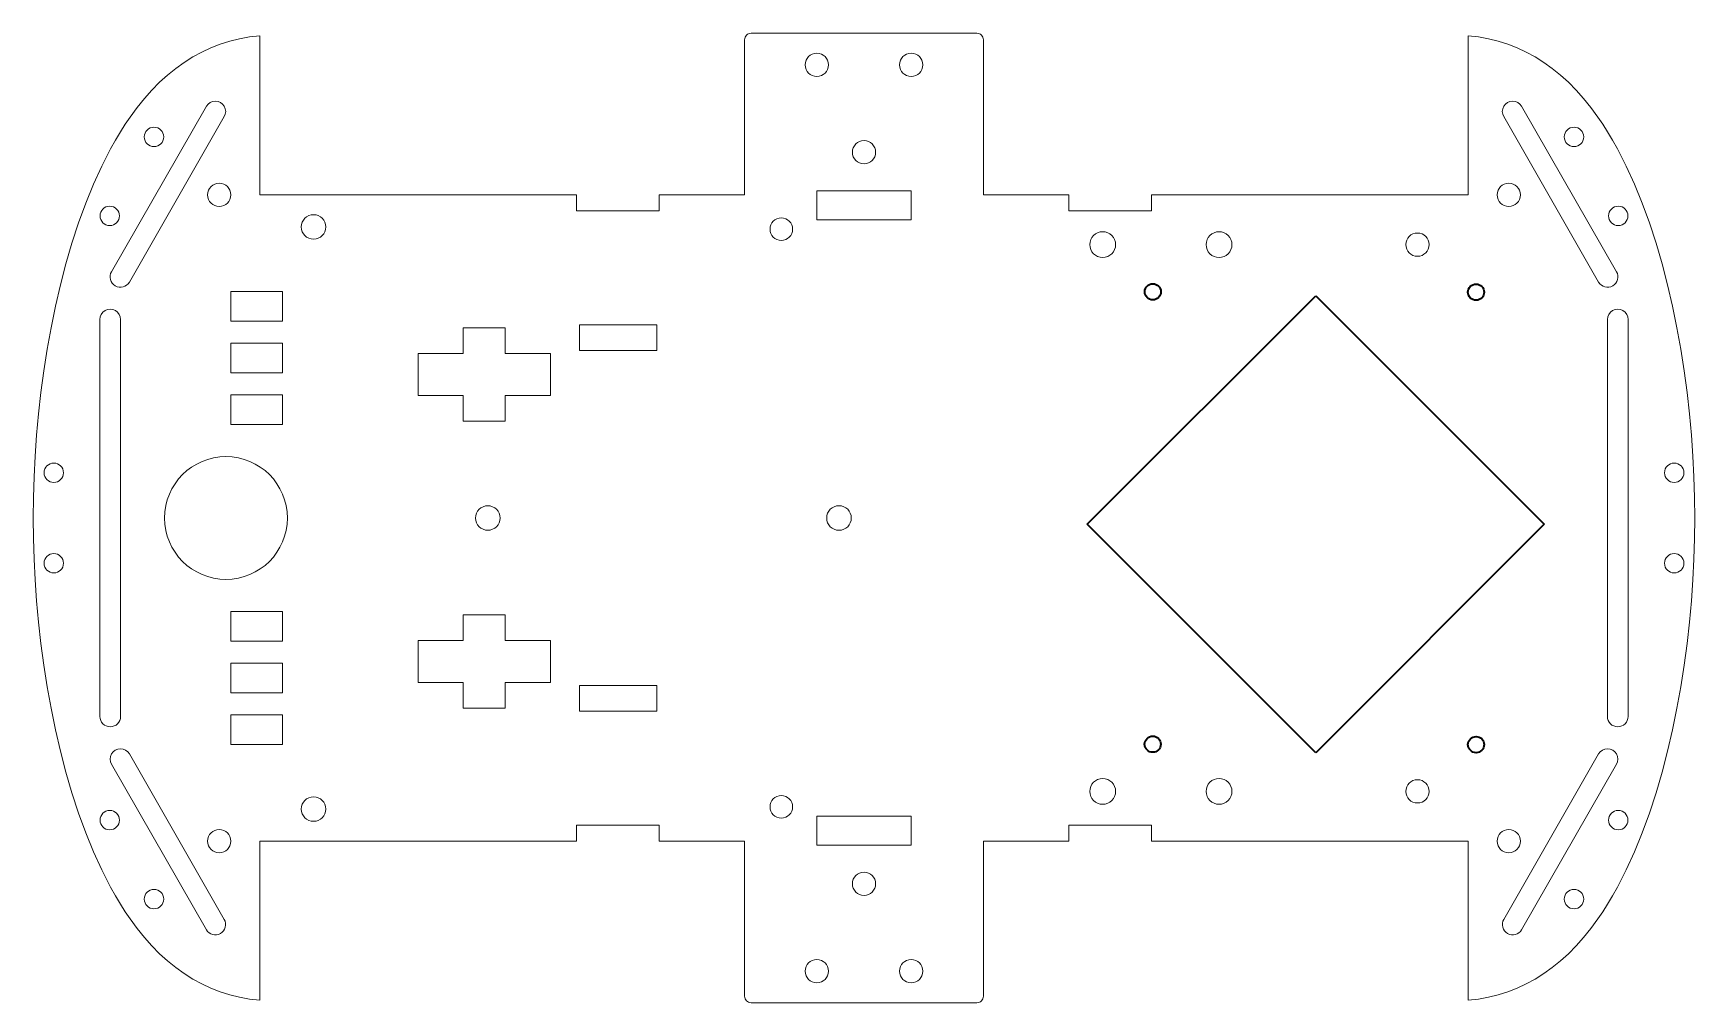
# Model space of a CAD drawing. Extents: x 15 to 272, y 42 to 192.
import ezdxf

# ---------------------------------------------------------------- set-up
doc = ezdxf.new("R2010")
doc.units = 0

msp = doc.modelspace()

# ---------------------------------------------------------------- linework, layer by layer
at = {"color": 7, "lineweight": 13}
for p, q in [((50.201103, 191.270477), (50.201103, 166.658661)), ((125.201111, 166.658661), (125.201111, 190.658661)), ((161.127045, 191.658661), (126.201111, 191.658661)), ((162.127045, 166.658661), (162.127045, 190.658661)), ((237.12706, 191.270477), (237.12706, 166.658661)), ((41.942566, 180.348038), (27.256523, 154.761398)), ((245.385605, 180.348038), (260.071655, 154.761398)), ((30.031853, 153.168442), (44.717896, 178.755081)), ((257.296326, 153.168442), (242.610275, 178.755081)), ((50.201103, 166.658661), (99.217178, 166.658661)), ((237.12706, 166.658661), (188.110977, 166.658661)), ((25.473846, 147.357651), (25.473846, 85.959679)), ((28.673851, 147.357651), (28.673851, 85.959679)), ((258.654297, 147.357651), (258.654297, 85.959679)), ((261.854309, 147.357651), (261.854309, 85.959679)), ((30.031853, 80.148888), (44.717896, 54.562248)), ((257.296326, 80.148888), (242.610275, 54.562248)), ((41.942566, 52.969284), (27.256523, 78.555916)), ((245.385605, 52.969284), (260.071655, 78.555916)), ((50.201103, 42.046844), (50.201103, 66.658661)), ((50.201103, 66.658661), (99.217178, 66.658661)), ((125.201111, 66.658661), (125.201111, 42.658661)), ((162.127045, 66.658661), (162.127045, 42.658661)), ((237.12706, 66.658661), (188.110977, 66.658661)), ((237.12706, 42.046844), (237.12706, 66.658661)), ((161.127045, 41.658661), (126.201111, 41.658661))]:
    msp.add_line(p, q, dxfattribs=at)
at = {"color": 7, "lineweight": 13, "ltscale": 0.1125}
for p, q in [((136.364075, 167.300217), (136.364075, 162.800217)), ((150.964081, 167.300217), (150.964081, 162.800217)), ((136.364075, 66.017097), (136.364075, 70.517097)), ((150.964081, 66.017097), (150.964081, 70.517097))]:
    msp.add_line(p, q, dxfattribs=at)
at = {"color": 7, "lineweight": 13, "ltscale": 0.365}
for p, q in [((150.964081, 167.300217), (136.364075, 167.300217)), ((150.964081, 162.800217), (136.364075, 162.800217)), ((150.964081, 70.517097), (136.364075, 70.517097)), ((150.964081, 66.017097), (136.364075, 66.017097))]:
    msp.add_line(p, q, dxfattribs=at)
at = {"color": 7, "lineweight": 13, "ltscale": 0.0625}
for p, q in [((99.217178, 166.658661), (99.217178, 164.158661)), ((111.985107, 166.658661), (111.985107, 164.158661)), ((175.343048, 164.158661), (175.343048, 166.658661)), ((188.110977, 166.658661), (188.110977, 164.158661)), ((99.217178, 66.658661), (99.217178, 69.158661)), ((111.985107, 69.158661), (111.985107, 66.658661)), ((175.343048, 66.658661), (175.343048, 69.158661)), ((188.110977, 66.658661), (188.110977, 69.158661))]:
    msp.add_line(p, q, dxfattribs=at)
at = {"color": 7, "lineweight": 13, "ltscale": 0.3304}
for p, q in [((111.985107, 166.658661), (125.201111, 166.658661)), ((175.343048, 166.658661), (162.127045, 166.658661)), ((111.985107, 66.658661), (125.201111, 66.658661)), ((175.343048, 66.658661), (162.127045, 66.658661))]:
    msp.add_line(p, q, dxfattribs=at)
at = {"color": 7, "lineweight": 13, "ltscale": 0.319198}
for p, q in [((111.985107, 164.158661), (99.217178, 164.158661)), ((188.110977, 164.158661), (175.343048, 164.158661)), ((99.217178, 69.158661), (111.985107, 69.158661)), ((175.343048, 69.158661), (188.110977, 69.158661))]:
    msp.add_line(p, q, dxfattribs=at)
at = {"color": 7, "lineweight": 13, "ltscale": 0.115}
for p, q in [((45.703629, 151.709244), (45.703629, 147.109238)), ((53.703629, 147.109238), (53.703629, 151.709244)), ((45.703629, 143.709244), (45.703629, 139.109238)), ((53.703629, 139.109238), (53.703629, 143.709244)), ((45.703629, 135.709244), (45.703629, 131.109238)), ((53.703629, 131.109238), (53.703629, 135.709244)), ((45.703629, 97.608078), (45.703629, 102.208084)), ((53.703629, 102.208084), (53.703629, 97.608078)), ((45.703629, 89.608078), (45.703629, 94.208076)), ((53.703629, 94.208076), (53.703629, 89.608078)), ((45.703629, 81.608078), (45.703629, 86.208076)), ((53.703629, 86.208076), (53.703629, 81.608078))]:
    msp.add_line(p, q, dxfattribs=at)
at = {"color": 7, "lineweight": 13, "ltscale": 0.2}
for p, q in [((53.703629, 151.709244), (45.703629, 151.709244)), ((45.703629, 147.109238), (53.703629, 147.109238)), ((53.703629, 143.709244), (45.703629, 143.709244)), ((45.703629, 139.109238), (53.703629, 139.109238)), ((53.703629, 135.709244), (45.703629, 135.709244)), ((45.703629, 131.109238), (53.703629, 131.109238)), ((45.703629, 102.208084), (53.703629, 102.208084)), ((53.703629, 97.608078), (45.703629, 97.608078)), ((45.703629, 94.208076), (53.703629, 94.208076)), ((53.703629, 89.608078), (45.703629, 89.608078)), ((45.703629, 86.208076), (53.703629, 86.208076)), ((53.703629, 81.608078), (45.703629, 81.608078))]:
    msp.add_line(p, q, dxfattribs=at)
at = {"color": 7, "lineweight": 35}
for p, q in [((178.176743, 115.694733), (213.532089, 151.050079)), ((213.532089, 151.050079), (248.887436, 115.694733)), ((213.532089, 80.339394), (178.176743, 115.694733)), ((248.887436, 115.694733), (213.532089, 80.339394))]:
    msp.add_line(p, q, dxfattribs=at)
at = {"color": 7, "lineweight": 13, "ltscale": 0.1}
for p, q in [((99.638947, 146.555161), (99.638947, 142.555161)), ((111.638947, 142.555161), (111.638947, 146.555161)), ((99.638947, 86.762169), (99.638947, 90.762169)), ((111.638947, 90.762169), (111.638947, 86.762169))]:
    msp.add_line(p, q, dxfattribs=at)
at = {"color": 7, "lineweight": 13, "ltscale": 0.3}
for p, q in [((111.638947, 146.555161), (99.638947, 146.555161)), ((99.638947, 142.555161), (111.638947, 142.555161)), ((99.638947, 90.762169), (111.638947, 90.762169)), ((111.638947, 86.762169), (99.638947, 86.762169))]:
    msp.add_line(p, q, dxfattribs=at)
at = {"color": 7, "lineweight": 13, "ltscale": 0.099682}
for p, q in [((81.680664, 146.087585), (81.680664, 142.100311)), ((88.180664, 142.100311), (88.180664, 146.087585)), ((81.680664, 87.229736), (81.680664, 91.21701)), ((88.180664, 91.21701), (88.180664, 87.229736))]:
    msp.add_line(p, q, dxfattribs=at)
at = {"color": 7, "lineweight": 13, "ltscale": 0.1625}
for p, q in [((88.180664, 146.087585), (81.680664, 146.087585)), ((74.680664, 142.100311), (74.680664, 135.600311)), ((95.180664, 135.600311), (95.180664, 142.100311)), ((81.680664, 131.633377), (88.180664, 131.633377)), ((81.680664, 101.683945), (88.180664, 101.683945)), ((74.680664, 91.21701), (74.680664, 97.71701)), ((95.180664, 97.71701), (95.180664, 91.21701)), ((88.180664, 87.229736), (81.680664, 87.229736))]:
    msp.add_line(p, q, dxfattribs=at)
at = {"color": 7, "lineweight": 13, "ltscale": 0.175}
for p, q in [((81.680664, 142.100311), (74.680664, 142.100311)), ((95.180664, 142.100311), (88.180664, 142.100311)), ((74.680664, 135.600311), (81.680664, 135.600311)), ((88.180664, 135.600311), (95.180664, 135.600311)), ((74.680664, 97.71701), (81.680664, 97.71701)), ((88.180664, 97.71701), (95.180664, 97.71701)), ((81.680664, 91.21701), (74.680664, 91.21701)), ((95.180664, 91.21701), (88.180664, 91.21701))]:
    msp.add_line(p, q, dxfattribs=at)
at = {"color": 7, "lineweight": 13, "ltscale": 0.099173}
for p, q in [((81.680664, 135.600311), (81.680664, 131.633377)), ((88.180664, 131.633377), (88.180664, 135.600311)), ((81.680664, 97.71701), (81.680664, 101.683945)), ((88.180664, 101.683945), (88.180664, 97.71701))]:
    msp.add_line(p, q, dxfattribs=at)
at = {"color": 7, "lineweight": 13}
for points in [[(15.164078, 116.658661), (15.196526, 119.811996), (15.294167, 123.003647), (15.457817, 126.231628), (15.688797, 129.492676), (15.988823, 132.782242), (16.35997, 136.094574), (16.804535, 139.422623), (17.324997, 142.758148), (17.923874, 146.091568), (18.60363, 149.412079), (19.366516, 152.707504), (20.214447, 155.964264), (21.148895, 159.167496), (22.17083, 162.301117), (23.280823, 165.348221), (24.479141, 168.291519), (25.76577, 171.113632), (27.140495, 173.797607), (27.882721, 175.120605), (28.648125, 176.400574), (29.390068, 177.564819), (30.152412, 178.687561), (31.233452, 180.160477), (32.3526, 181.548859), (33.509552, 182.849869), (34.703964, 184.061218), (35.935448, 185.181244), (37.203575, 186.208817), (38.507927, 187.143234), (39.848068, 187.984207), (41.223595, 188.731705), (42.634102, 189.38591), (44.079262, 189.947144), (45.558754, 190.415833), (47.072342, 190.792389), (48.619827, 191.077179), (50.201103, 191.270477)], [(272.164063, 116.658661), (272.131653, 119.811996), (272.033997, 123.003647), (271.870361, 126.231628), (271.639343, 129.492676), (271.339355, 132.782242), (270.968201, 136.094574), (270.523621, 139.422623), (270.003174, 142.758148), (269.404297, 146.091568), (268.724548, 149.412079), (267.961609, 152.707504), (267.113708, 155.964264), (266.17926, 159.167496), (265.157349, 162.301117), (264.047302, 165.348221), (262.848999, 168.291519), (261.562378, 171.113632), (260.187683, 173.797607), (259.445435, 175.120605), (258.680054, 176.400574), (257.93811, 177.564819), (257.17572, 178.687561), (256.094727, 180.160477), (254.975571, 181.548859), (253.818588, 182.849869), (252.624191, 184.061218), (251.392715, 185.181244), (250.124588, 186.208817), (248.820236, 187.143234), (247.480087, 187.984207), (246.104568, 188.731705), (244.694046, 189.38591), (243.248886, 189.947144), (241.769394, 190.415833), (240.255814, 190.792389), (238.708328, 191.077179), (237.12706, 191.270477)], [(15.164078, 116.658661), (15.196526, 113.505325), (15.294167, 110.313675), (15.457817, 107.085693), (15.688797, 103.824646), (15.988823, 100.53508), (16.35997, 97.222748), (16.804535, 93.894699), (17.324997, 90.559181), (17.923874, 87.225754), (18.60363, 83.905243), (19.366516, 80.609825), (20.214447, 77.353058), (21.148895, 74.149834), (22.17083, 71.016212), (23.280823, 67.969093), (24.479141, 65.02581), (25.76577, 62.20369), (27.140495, 59.519722), (27.882721, 58.196709), (28.648125, 56.916748), (29.390068, 55.752495), (30.152412, 54.629753), (31.233452, 53.156853), (32.3526, 51.768463), (33.509552, 50.467453), (34.703964, 49.256096), (35.935448, 48.136078), (37.203575, 47.108513), (38.507927, 46.17408), (39.848068, 45.333107), (41.223595, 44.585617), (42.634102, 43.931412), (44.079262, 43.370178), (45.558754, 42.901497), (47.072342, 42.52494), (48.619827, 42.240143), (50.201103, 42.046844)], [(272.164063, 116.658661), (272.131653, 113.505325), (272.033997, 110.313675), (271.870361, 107.085693), (271.639343, 103.824646), (271.339355, 100.53508), (270.968201, 97.222748), (270.523621, 93.894699), (270.003174, 90.559181), (269.404297, 87.225754), (268.724548, 83.905243), (267.961609, 80.609825), (267.113708, 77.353058), (266.17926, 74.149834), (265.157349, 71.016212), (264.047302, 67.969093), (262.848999, 65.02581), (261.562378, 62.20369), (260.187683, 59.519722), (259.445435, 58.196709), (258.680054, 56.916748), (257.93811, 55.752495), (257.17572, 54.629753), (256.094727, 53.156853), (254.975571, 51.768463), (253.818588, 50.467453), (252.624191, 49.256096), (251.392715, 48.136078), (250.124588, 47.108513), (248.820236, 46.17408), (247.480087, 45.333107), (246.104568, 44.585617), (244.694046, 43.931412), (243.248886, 43.370178), (241.769394, 42.901497), (240.255814, 42.52494), (238.708328, 42.240143), (237.12706, 42.046844)]]:
    msp.add_lwpolyline(points, dxfattribs=at)
for centre, radius in [((136.364075, 186.765289), 1.8), ((150.964081, 186.765289), 1.8), ((33.844109, 175.614853), 1.5), ((143.664078, 173.25209), 1.8), ((253.484055, 175.614853), 1.5), ((43.938583, 166.653046), 1.8), ((243.389572, 166.653046), 1.8), ((26.998871, 163.402466), 1.5), ((260.329285, 163.402466), 1.5), ((58.519463, 161.685608), 1.9), ((130.875732, 161.338852), 1.75), ((180.582031, 158.955551), 2), ((198.582047, 158.953583), 2), ((229.274734, 158.950195), 1.8), ((44.976883, 116.658661), 9.5), ((18.346939, 123.658661), 1.5), ((268.981201, 123.658661), 1.5), ((85.479584, 116.658661), 1.9), ((139.794769, 116.658661), 1.9), ((18.346939, 109.658661), 1.5), ((268.981201, 109.658661), 1.5), ((180.582031, 74.361771), 2), ((198.582047, 74.363747), 2), ((229.274734, 74.367119), 1.8), ((58.519463, 71.631714), 1.9), ((130.875732, 71.978462), 1.75), ((26.998871, 69.914864), 1.5), ((260.329285, 69.914864), 1.5), ((43.938583, 66.664284), 1.8), ((243.389572, 66.664284), 1.8), ((143.664078, 60.065239), 1.8), ((33.844109, 57.702461), 1.5), ((253.484055, 57.702461), 1.5), ((136.364075, 46.552032), 1.8), ((150.964081, 46.552032), 1.8)]:
    msp.add_circle(centre, radius, dxfattribs=at)
at = {"color": 7, "lineweight": 35}
for centre in [(188.332977, 151.655838), (238.332962, 151.59996), (188.321716, 81.655846), (238.337448, 81.599968)]:
    msp.add_circle(centre, 1.25, dxfattribs=at)
at = {"color": 7, "lineweight": 13}
for centre, radius, start, end in [((126.201111, 190.658661), 1, 90.000003, 180.000009), ((161.127045, 190.658661), 1, 0, 90.000003), ((43.330231, 179.551559), 1.6, 330.145335, 150.145344), ((243.99794, 179.551559), 1.6, 29.854661, 209.85467), ((28.644188, 153.96492), 1.6, 150.145344, 330.145335), ((258.68396, 153.96492), 1.6, 209.85467, 29.854661), ((27.073853, 147.357651), 1.6, 0, 180.000009), ((260.254333, 147.357651), 1.6, 0, 180.000009), ((27.073853, 85.959679), 1.6, 180.000009, 360), ((260.254333, 85.959679), 1.6, 180.000009, 360), ((28.644188, 79.352402), 1.6, 29.854661, 209.85467), ((258.68396, 79.352402), 1.6, 330.145335, 150.145344), ((43.330231, 53.765762), 1.6, 209.85467, 29.854661), ((243.99794, 53.765762), 1.6, 150.145344, 330.145335), ((126.201111, 42.658661), 1, 180.000009, 269.999997), ((161.127045, 42.658661), 1, 269.999997, 360)]:
    msp.add_arc(centre, radius, start, end, dxfattribs=at)

doc.saveas('drawing.dxf')
